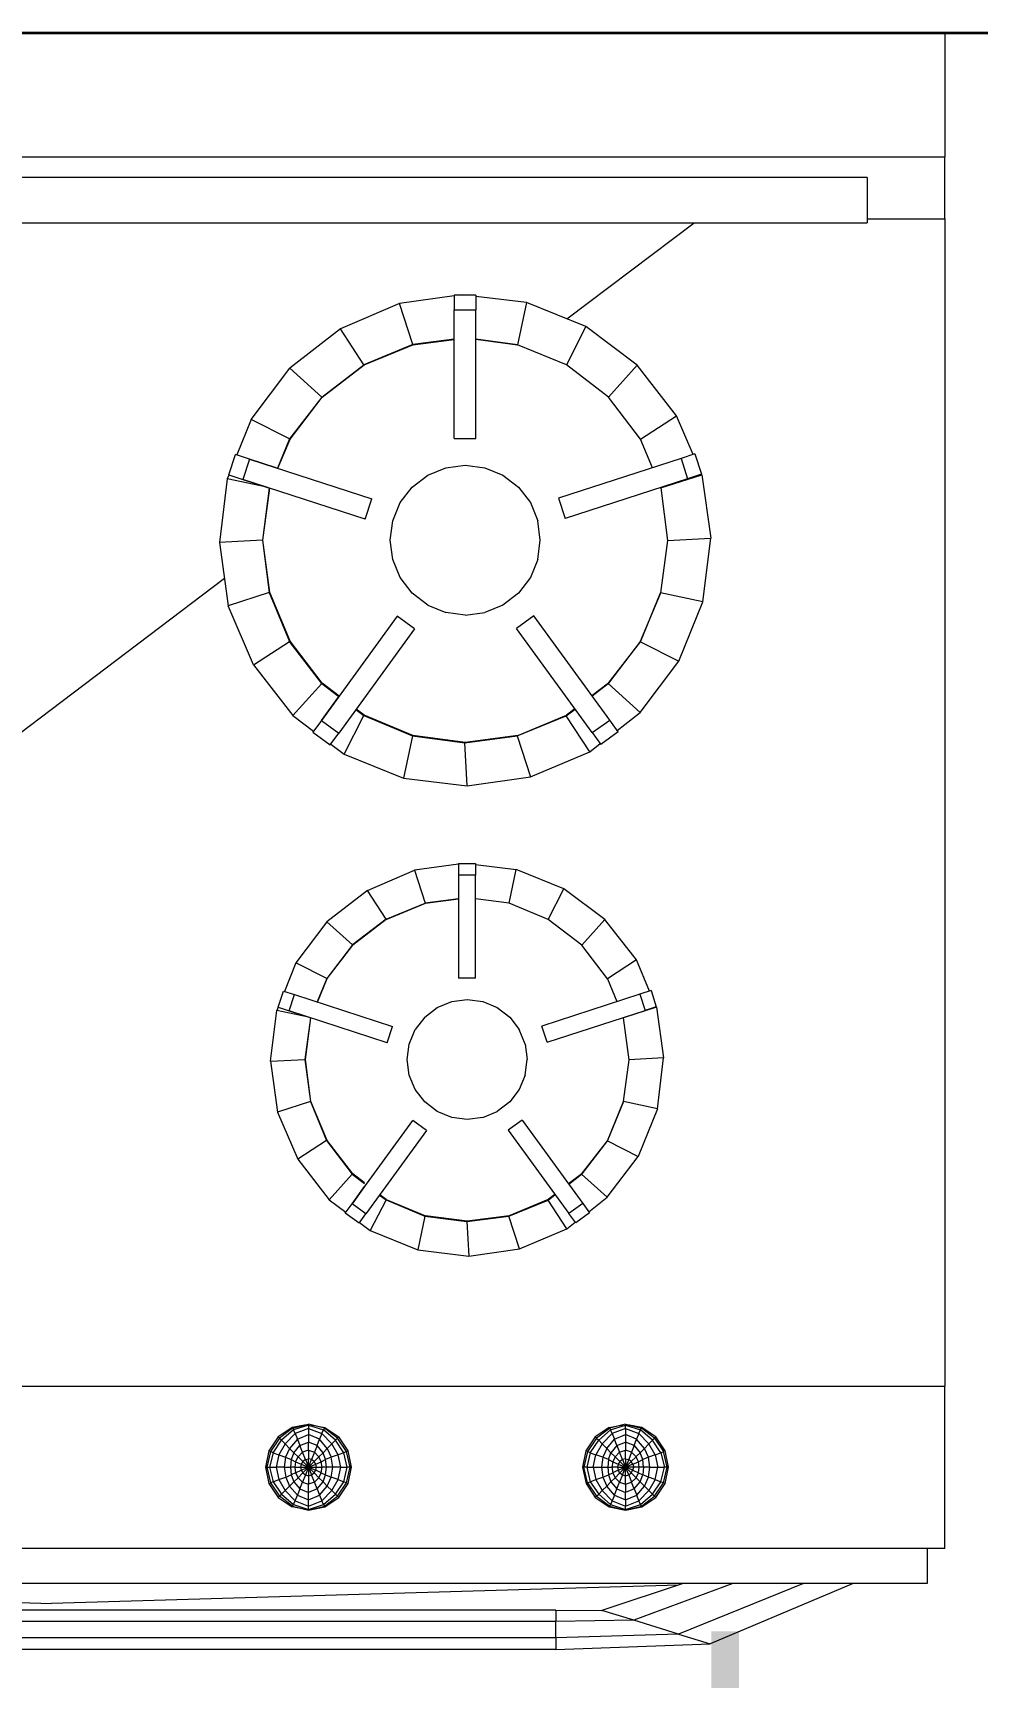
# Model space of a CAD drawing. Header units: metres. Extents: x -182 to 99, y 70 to 113.
# Drawn here: x -4.807 to -4.404, y 92.809 to 93.51 of the extents above; entities that cross this region are included whole.
import ezdxf

# ---------------------------------------------------------------- set-up
doc = ezdxf.new("R2010")
doc.units = ezdxf.units.M
doc.header["$LTSCALE"] = 0.01
for name, color, linetype, lineweight in [('A-EQPM', 6, 'Continuous', 9), ('A-WALL', 2, 'Continuous', 9), ('G-IMPT', 1, 'Continuous', 9)]:
    doc.layers.add(name, color=color, linetype=linetype, lineweight=lineweight)
doc.layers.add('Elétrica', color=7, linetype='Continuous')
doc.layers.get('0').off()
doc.layers.get('A-EQPM').off()
doc.styles.add('Arial', font='arial.ttf', dxfattribs={"height": 0.29506})

# ---------------------------------------------------------------- blocks, each defined once
blk = doc.blocks.new('Range14 - 11ZRNG14_dwg-397001-Nivel 4')
at = {"layer": 'G-IMPT'}
for p, q in [((0, 0.762), (0.05291, 0.762)), ((0.07937, 0.762), (0.05291, 0.762)), ((0.05291, 0), (0.05291, 0.762)), ((0.05291, 0), (0.05291, 0.762)), ((0.07937, 0.72896), (0.07937, 0.762)), ((0.07937, 0.762), (0.57714, 0.762)), ((0.07937, 0.762), (0.57714, 0.762)), ((0.57714, 0), (0.57714, 0.762)), ((0.57714, 0), (0.57714, 0.762)), ((0.57714, 0), (0.57714, 0.762)), ((0.57714, 0), (0.57714, 0.762)), ((0.64639, 0.762), (0.57714, 0.762)), ((0.57714, 0), (0.57714, 0.762)), ((0.64639, 0.762), (0.64639, 0)), ((0.64639, 0.75444), (0.66132, 0.75444)), ((0.66132, 0.75444), (0.66132, 0.00762)), ((0.06169, 0.72896), (0.06169, 0.03304)), ((0.06169, 0.72896), (0.08095, 0.72896)), ((0.08095, 0.03304), (0.08095, 0.72896)), ((0.66132, 0.723), (0.68711, 0.662)), ((0.66132, 0.70176), (0.68293, 0.64849)), ((0.66132, 0.6717), (0.67702, 0.62938)), ((0.18843, 0.65837), (0.21549, 0.66221)), ((0.24265, 0.65889), (0.21549, 0.66221)), ((0.21647, 0.64383), (0.21549, 0.66221)), ((0.68293, 0.64849), (0.68711, 0.662)), ((0.68952, 0.59616), (0.68711, 0.662)), ((0.122, 0.60092), (0.08095, 0.65511)), ((0.122, 0.60092), (0.08095, 0.65511)), ((0.17984, 0.65473), (0.16328, 0.6477)), ((0.17959, 0.6555), (0.18827, 0.65834)), ((0.17959, 0.6555), (0.18151, 0.64959)), ((0.18151, 0.64959), (0.19023, 0.65239)), ((0.18827, 0.65834), (0.19023, 0.65239)), ((0.1941, 0.6409), (0.18843, 0.65837)), ((0.19023, 0.65239), (0.20717, 0.60018)), ((0.24265, 0.65889), (0.23881, 0.64087)), ((0.26798, 0.64861), (0.24265, 0.65889)), ((0.16328, 0.6477), (0.14173, 0.63088)), ((0.17328, 0.63231), (0.16328, 0.6477)), ((0.18151, 0.64959), (0.19849, 0.59735)), ((0.25966, 0.63228), (0.26798, 0.64861)), ((0.28983, 0.63216), (0.26798, 0.64861)), ((0.66132, 0.65047), (0.67285, 0.61585)), ((0.66199, 0.64847), (0.66983, 0.38115)), ((0.68293, 0.64849), (0.67702, 0.62938)), ((0.68293, 0.64849), (0.68458, 0.59616)), ((0.1941, 0.6409), (0.21647, 0.64383)), ((0.21647, 0.64383), (0.23881, 0.64087)), ((0.25948, 0.63228), (0.23881, 0.64088)), ((0.25966, 0.63228), (0.23881, 0.64087)), ((0.40846, 0.63676), (0.41541, 0.63901)), ((0.41541, 0.63901), (0.41697, 0.63426)), ((0.41553, 0.63904), (0.43717, 0.64212)), ((0.41553, 0.63904), (0.42004, 0.62508)), ((0.45891, 0.63947), (0.43717, 0.64212)), ((0.43717, 0.64212), (0.43797, 0.6274)), ((0.45891, 0.63947), (0.45583, 0.62505)), ((0.45891, 0.63947), (0.47918, 0.63124)), ((0.59881, 0.63883), (0.59485, 0.63292)), ((0.59939, 0.63828), (0.59515, 0.6327)), ((0.60475, 0.64279), (0.59881, 0.63883)), ((0.59881, 0.63883), (0.59939, 0.63828)), ((0.59939, 0.63828), (0.60509, 0.64215)), ((0.59939, 0.63828), (0.60027, 0.6374)), ((0.60558, 0.64096), (0.60027, 0.6374)), ((0.60646, 0.63859), (0.6018, 0.6359)), ((0.61173, 0.64419), (0.60475, 0.64279)), ((0.60475, 0.64279), (0.60509, 0.64215)), ((0.61176, 0.64368), (0.60509, 0.64215)), ((0.60558, 0.64096), (0.60509, 0.64215)), ((0.60558, 0.64096), (0.61176, 0.64249)), ((0.60646, 0.63859), (0.60558, 0.64096)), ((0.60646, 0.63859), (0.61176, 0.63968)), ((0.60646, 0.63859), (0.60753, 0.63566)), ((0.61874, 0.64279), (0.61173, 0.64419)), ((0.61173, 0.64419), (0.61176, 0.64368)), ((0.61844, 0.64215), (0.61176, 0.64368)), ((0.61176, 0.64368), (0.61176, 0.64249)), ((0.61795, 0.64096), (0.61176, 0.64249)), ((0.61176, 0.63968), (0.61176, 0.64249)), ((0.61704, 0.63859), (0.61176, 0.63968)), ((0.61176, 0.63624), (0.61176, 0.63968)), ((0.61704, 0.63859), (0.616, 0.63563)), ((0.61704, 0.63859), (0.61795, 0.64096)), ((0.61704, 0.63859), (0.62173, 0.6359)), ((0.61844, 0.64215), (0.61795, 0.64096)), ((0.62326, 0.6374), (0.61795, 0.64096)), ((0.61874, 0.64279), (0.61844, 0.64215)), ((0.62411, 0.63828), (0.61844, 0.64215)), ((0.62469, 0.63886), (0.61874, 0.64279)), ((0.62326, 0.6374), (0.62411, 0.63828)), ((0.62411, 0.63828), (0.62469, 0.63886)), ((0.62835, 0.6327), (0.62411, 0.63828)), ((0.62865, 0.63292), (0.62469, 0.63886)), ((0.17328, 0.63231), (0.15536, 0.61859)), ((0.18549, 0.63735), (0.17328, 0.63231)), ((0.25948, 0.63228), (0.27734, 0.61859)), ((0.27752, 0.6185), (0.25966, 0.63228)), ((0.28983, 0.63216), (0.27752, 0.6185)), ((0.2975, 0.62234), (0.28983, 0.63216)), ((0.40867, 0.63613), (0.39542, 0.63051)), ((0.40846, 0.63676), (0.40999, 0.63203)), ((0.40999, 0.63203), (0.41697, 0.63426)), ((0.40999, 0.63203), (0.42358, 0.59021)), ((0.43053, 0.5925), (0.41697, 0.63426)), ((0.4725, 0.61816), (0.47918, 0.63124)), ((0.49664, 0.61807), (0.47918, 0.63124)), ((0.59342, 0.62594), (0.59515, 0.6327)), ((0.59485, 0.63292), (0.59367, 0.62695)), ((0.59381, 0.62594), (0.59585, 0.63231)), ((0.59485, 0.63292), (0.59515, 0.6327)), ((0.59585, 0.63231), (0.59515, 0.6327)), ((0.59518, 0.62594), (0.59741, 0.63158)), ((0.60027, 0.6374), (0.59585, 0.63231)), ((0.59741, 0.63158), (0.59585, 0.63231)), ((0.59741, 0.63158), (0.6018, 0.6359)), ((0.59741, 0.63158), (0.59985, 0.63063)), ((0.60372, 0.63395), (0.59985, 0.63063)), ((0.60027, 0.6374), (0.6018, 0.6359)), ((0.60372, 0.63395), (0.6018, 0.6359)), ((0.60256, 0.62959), (0.60555, 0.63216)), ((0.60753, 0.63566), (0.60372, 0.63395)), ((0.60372, 0.63395), (0.60555, 0.63216)), ((0.6085, 0.63325), (0.60555, 0.63216)), ((0.60721, 0.63047), (0.60555, 0.63216)), ((0.60942, 0.63139), (0.60728, 0.63039)), ((0.61176, 0.63624), (0.60753, 0.63566)), ((0.60753, 0.63566), (0.6085, 0.63325)), ((0.61176, 0.63356), (0.6085, 0.63325)), ((0.60942, 0.63139), (0.6085, 0.63325)), ((0.61176, 0.63173), (0.60942, 0.63139)), ((0.61045, 0.62908), (0.60942, 0.63139)), ((0.616, 0.63563), (0.61176, 0.63624)), ((0.61176, 0.63624), (0.61176, 0.63356)), ((0.61176, 0.63356), (0.61503, 0.63325)), ((0.61176, 0.63356), (0.61176, 0.63173)), ((0.61411, 0.63139), (0.61176, 0.63173)), ((0.61176, 0.63173), (0.61176, 0.62938)), ((0.61307, 0.62908), (0.61411, 0.63139)), ((0.61411, 0.63139), (0.61503, 0.63325)), ((0.61624, 0.63039), (0.61411, 0.63139)), ((0.616, 0.63563), (0.61503, 0.63325)), ((0.61798, 0.63216), (0.61503, 0.63325)), ((0.61981, 0.63395), (0.616, 0.63563)), ((0.61798, 0.63216), (0.61624, 0.63039)), ((0.61798, 0.63216), (0.61981, 0.63395)), ((0.621, 0.62963), (0.61798, 0.63216)), ((0.61981, 0.63395), (0.62173, 0.6359)), ((0.62371, 0.63066), (0.61981, 0.63395)), ((0.62326, 0.6374), (0.62173, 0.6359)), ((0.62615, 0.63161), (0.62173, 0.6359)), ((0.62767, 0.63231), (0.62326, 0.6374)), ((0.62615, 0.63161), (0.62371, 0.63066)), ((0.62767, 0.63231), (0.62615, 0.63161)), ((0.62835, 0.62594), (0.62615, 0.63161)), ((0.62835, 0.6327), (0.62767, 0.63231)), ((0.62972, 0.62594), (0.62767, 0.63231)), ((0.62865, 0.63292), (0.62835, 0.6327)), ((0.63011, 0.62594), (0.62835, 0.6327)), ((0.63005, 0.62594), (0.62835, 0.6327)), ((0.63005, 0.62594), (0.62865, 0.63292)), ((0.14173, 0.63088), (0.12527, 0.60902)), ((0.15536, 0.61859), (0.14173, 0.63088)), ((0.39542, 0.63051), (0.37817, 0.61704)), ((0.39542, 0.63051), (0.4034, 0.6182)), ((0.43797, 0.6274), (0.42004, 0.62508)), ((0.45583, 0.62505), (0.43797, 0.6274)), ((0.45583, 0.62505), (0.47235, 0.61816)), ((0.4725, 0.61816), (0.45583, 0.62505)), ((0.59342, 0.62594), (0.59515, 0.61914)), ((0.59342, 0.62594), (0.59381, 0.62594)), ((0.59485, 0.61893), (0.59368, 0.62492)), ((0.59518, 0.62594), (0.59381, 0.62594)), ((0.59585, 0.61954), (0.59381, 0.62594)), ((0.59518, 0.62594), (0.59741, 0.62027)), ((0.59518, 0.62594), (0.5978, 0.62591)), ((0.59985, 0.63063), (0.5978, 0.62591)), ((0.5978, 0.62591), (0.601, 0.62594)), ((0.59985, 0.62121), (0.5978, 0.62591)), ((0.60256, 0.62959), (0.59985, 0.63063)), ((0.60256, 0.62959), (0.601, 0.62594)), ((0.60256, 0.62225), (0.601, 0.62594)), ((0.601, 0.62594), (0.60448, 0.62594)), ((0.60256, 0.62959), (0.60539, 0.62847)), ((0.60539, 0.62847), (0.60448, 0.62594)), ((0.60811, 0.62594), (0.60448, 0.62594)), ((0.60539, 0.62338), (0.60448, 0.62594)), ((0.60728, 0.63039), (0.60539, 0.62847)), ((0.60539, 0.62847), (0.60847, 0.62725)), ((0.60847, 0.6246), (0.60539, 0.62338)), ((0.60728, 0.63039), (0.60936, 0.62831)), ((0.60811, 0.62594), (0.60847, 0.62725)), ((0.60811, 0.62594), (0.60847, 0.6246)), ((0.60811, 0.62594), (0.61176, 0.62594)), ((0.60936, 0.62831), (0.60847, 0.62725)), ((0.60847, 0.62725), (0.61176, 0.62594)), ((0.60847, 0.6246), (0.61176, 0.62594)), ((0.60847, 0.6246), (0.60936, 0.62353)), ((0.61045, 0.62908), (0.60936, 0.62831)), ((0.60936, 0.62831), (0.61176, 0.62594)), ((0.60936, 0.62353), (0.61176, 0.62594)), ((0.61045, 0.62908), (0.61176, 0.62938)), ((0.61045, 0.62908), (0.61176, 0.62594)), ((0.61045, 0.62277), (0.61176, 0.62594)), ((0.61307, 0.62908), (0.61176, 0.62938)), ((0.61176, 0.62938), (0.61176, 0.62594)), ((0.61307, 0.62908), (0.61176, 0.62594)), ((0.61417, 0.62831), (0.61176, 0.62594)), ((0.61506, 0.62725), (0.61176, 0.62594)), ((0.61176, 0.62246), (0.61176, 0.62594)), ((0.61417, 0.62353), (0.61176, 0.62594)), ((0.61307, 0.62277), (0.61176, 0.62594)), ((0.61506, 0.6246), (0.61176, 0.62594)), ((0.61542, 0.62594), (0.61176, 0.62594)), ((0.61417, 0.62831), (0.61307, 0.62908)), ((0.61624, 0.63039), (0.61417, 0.62831)), ((0.61506, 0.62725), (0.61417, 0.62831)), ((0.61417, 0.62353), (0.61506, 0.6246)), ((0.61506, 0.62725), (0.61816, 0.6285)), ((0.61542, 0.62594), (0.61506, 0.62725)), ((0.61506, 0.6246), (0.61542, 0.62594)), ((0.61506, 0.6246), (0.61816, 0.62335)), ((0.61905, 0.62594), (0.61542, 0.62594)), ((0.61624, 0.63039), (0.61816, 0.6285)), ((0.621, 0.62963), (0.61816, 0.6285)), ((0.61905, 0.62594), (0.61816, 0.6285)), ((0.61816, 0.62335), (0.61905, 0.62594)), ((0.61905, 0.62594), (0.62252, 0.62594)), ((0.621, 0.62963), (0.62371, 0.63066)), ((0.621, 0.62963), (0.62252, 0.62594)), ((0.621, 0.62222), (0.62252, 0.62594)), ((0.62572, 0.62591), (0.62252, 0.62594)), ((0.62572, 0.62591), (0.62371, 0.63066)), ((0.62371, 0.62118), (0.62572, 0.62591)), ((0.62572, 0.62591), (0.62835, 0.62594)), ((0.62615, 0.62024), (0.62835, 0.62594)), ((0.62767, 0.61954), (0.62972, 0.62594)), ((0.62972, 0.62594), (0.62835, 0.62594)), ((0.62838, 0.61917), (0.63011, 0.62594)), ((0.62838, 0.61917), (0.63005, 0.62594)), ((0.62865, 0.61896), (0.63005, 0.62594)), ((0.62972, 0.62594), (0.63011, 0.62594)), ((0.63011, 0.62594), (0.63005, 0.62594)), ((0.67702, 0.62938), (0.67285, 0.61585)), ((0.67702, 0.62938), (0.6776, 0.59616)), ((0.15536, 0.61859), (0.14164, 0.6007)), ((0.29307, 0.61914), (0.24866, 0.58686)), ((0.27734, 0.61859), (0.2827, 0.6116)), ((0.28278, 0.61167), (0.27752, 0.6185)), ((0.29812, 0.6228), (0.29307, 0.61914)), ((0.29846, 0.61173), (0.29307, 0.61914)), ((0.29812, 0.6228), (0.30349, 0.61539)), ((0.4034, 0.6182), (0.38908, 0.60722)), ((0.4034, 0.6182), (0.41317, 0.62224)), ((0.47235, 0.61816), (0.48664, 0.60722)), ((0.4868, 0.60716), (0.4725, 0.61816)), ((0.4868, 0.60716), (0.49664, 0.61807)), ((0.50278, 0.61021), (0.49664, 0.61807)), ((0.59515, 0.61914), (0.59485, 0.61893)), ((0.59485, 0.61893), (0.59884, 0.61298)), ((0.59515, 0.61914), (0.59585, 0.61954)), ((0.59515, 0.61914), (0.59942, 0.61356)), ((0.59741, 0.62027), (0.59585, 0.61954)), ((0.59585, 0.61954), (0.60027, 0.61445)), ((0.59741, 0.62027), (0.59985, 0.62121)), ((0.59741, 0.62027), (0.6018, 0.61594)), ((0.60256, 0.62225), (0.59985, 0.62121)), ((0.60372, 0.61789), (0.59985, 0.62121)), ((0.60372, 0.61789), (0.6018, 0.61594)), ((0.60256, 0.62225), (0.60539, 0.62338)), ((0.60256, 0.62225), (0.60555, 0.61969)), ((0.60372, 0.61789), (0.60555, 0.61969)), ((0.60372, 0.61789), (0.60753, 0.61618)), ((0.60539, 0.62338), (0.60728, 0.62146)), ((0.60721, 0.62138), (0.60555, 0.61969)), ((0.6085, 0.61859), (0.60555, 0.61969)), ((0.60936, 0.62353), (0.60728, 0.62146)), ((0.60728, 0.62146), (0.60942, 0.62045)), ((0.6085, 0.61859), (0.60753, 0.61618)), ((0.6085, 0.61859), (0.60942, 0.62045)), ((0.6085, 0.61859), (0.61176, 0.61829)), ((0.60936, 0.62353), (0.61045, 0.62277)), ((0.60942, 0.62045), (0.61045, 0.62277)), ((0.60942, 0.62045), (0.61176, 0.62012)), ((0.61045, 0.62277), (0.61176, 0.62246)), ((0.61176, 0.62246), (0.61307, 0.62277)), ((0.61176, 0.62246), (0.61176, 0.62012)), ((0.61176, 0.62012), (0.61411, 0.62045)), ((0.61176, 0.61829), (0.61176, 0.62012)), ((0.61176, 0.61829), (0.61503, 0.61859)), ((0.61176, 0.6156), (0.61176, 0.61829)), ((0.61417, 0.62353), (0.61307, 0.62277)), ((0.61307, 0.62277), (0.61411, 0.62045)), ((0.61411, 0.62045), (0.61624, 0.62146)), ((0.61503, 0.61859), (0.61411, 0.62045)), ((0.61417, 0.62353), (0.61624, 0.62146)), ((0.61503, 0.61859), (0.61798, 0.61969)), ((0.616, 0.61621), (0.61503, 0.61859)), ((0.616, 0.61621), (0.61981, 0.61789)), ((0.61624, 0.62146), (0.61816, 0.62335)), ((0.61798, 0.61969), (0.61624, 0.62146)), ((0.61798, 0.61969), (0.621, 0.62222)), ((0.61981, 0.61789), (0.61798, 0.61969)), ((0.621, 0.62222), (0.61816, 0.62335)), ((0.62371, 0.62118), (0.61981, 0.61789)), ((0.62173, 0.61594), (0.61981, 0.61789)), ((0.62371, 0.62118), (0.621, 0.62222)), ((0.62173, 0.61594), (0.62615, 0.62024)), ((0.62326, 0.61445), (0.62767, 0.61954)), ((0.62371, 0.62118), (0.62615, 0.62024)), ((0.62414, 0.61356), (0.62838, 0.61917)), ((0.62472, 0.61301), (0.62865, 0.61896)), ((0.62615, 0.62024), (0.62767, 0.61954)), ((0.62838, 0.61917), (0.62767, 0.61954)), ((0.62838, 0.61917), (0.62865, 0.61896)), ((0.29846, 0.61173), (0.25402, 0.57946)), ((0.30666, 0.61061), (0.29127, 0.60064)), ((0.29846, 0.61173), (0.30349, 0.61539)), ((0.30666, 0.61061), (0.30313, 0.61513)), ((0.31733, 0.58543), (0.30666, 0.61061)), ((0.37817, 0.61704), (0.365, 0.59957)), ((0.38908, 0.60722), (0.37817, 0.61704)), ((0.49923, 0.60765), (0.50329, 0.61058)), ((0.50329, 0.61058), (0.50758, 0.60466)), ((0.59942, 0.61356), (0.59884, 0.61298)), ((0.59884, 0.61298), (0.60475, 0.60902)), ((0.59942, 0.61356), (0.60027, 0.61445)), ((0.59942, 0.61356), (0.60509, 0.60969)), ((0.60027, 0.61445), (0.6018, 0.61594)), ((0.60558, 0.61088), (0.60027, 0.61445)), ((0.6018, 0.61594), (0.60646, 0.61326)), ((0.60558, 0.61088), (0.60509, 0.60969)), ((0.60558, 0.61088), (0.60646, 0.61326)), ((0.60558, 0.61088), (0.61176, 0.60936)), ((0.60753, 0.61618), (0.60646, 0.61326)), ((0.61176, 0.61216), (0.60646, 0.61326)), ((0.60753, 0.61618), (0.61176, 0.6156)), ((0.61176, 0.6156), (0.616, 0.61621)), ((0.61176, 0.61216), (0.61176, 0.6156)), ((0.61176, 0.61216), (0.61704, 0.61326)), ((0.61176, 0.60936), (0.61176, 0.61216)), ((0.61176, 0.60936), (0.61795, 0.61088)), ((0.61704, 0.61326), (0.616, 0.61621)), ((0.61704, 0.61326), (0.62173, 0.61594)), ((0.61795, 0.61088), (0.61704, 0.61326)), ((0.61795, 0.61088), (0.62326, 0.61445)), ((0.61844, 0.60969), (0.61795, 0.61088)), ((0.61844, 0.60969), (0.62414, 0.61356)), ((0.61874, 0.60905), (0.62472, 0.61301)), ((0.62173, 0.61594), (0.62326, 0.61445)), ((0.62414, 0.61356), (0.62326, 0.61445)), ((0.62472, 0.61301), (0.62414, 0.61356)), ((0.67269, 0.59616), (0.67285, 0.61585)), ((0.12527, 0.60902), (0.11503, 0.58369)), ((0.12527, 0.60902), (0.14164, 0.6007)), ((0.28827, 0.60433), (0.29105, 0.6007)), ((0.29127, 0.60064), (0.28837, 0.6044)), ((0.38908, 0.60722), (0.3781, 0.5929)), ((0.46369, 0.58183), (0.49923, 0.60765)), ((0.48664, 0.60722), (0.49093, 0.60162)), ((0.49102, 0.60168), (0.4868, 0.60716)), ((0.49923, 0.60765), (0.50356, 0.60174)), ((0.50758, 0.60466), (0.50356, 0.60174)), ((0.51011, 0.60082), (0.50728, 0.60444)), ((0.60509, 0.60969), (0.60475, 0.60902)), ((0.60475, 0.60902), (0.61173, 0.60762)), ((0.60509, 0.60969), (0.61176, 0.60817)), ((0.61173, 0.60762), (0.61874, 0.60905)), ((0.61173, 0.60762), (0.61176, 0.60817)), ((0.61844, 0.60969), (0.61176, 0.60817)), ((0.61176, 0.60936), (0.61176, 0.60817)), ((0.61844, 0.60969), (0.61874, 0.60905)), ((0.14164, 0.6007), (0.13298, 0.57985)), ((0.19849, 0.59735), (0.20717, 0.60018)), ((0.29968, 0.57994), (0.29105, 0.6007)), ((0.29986, 0.57976), (0.29127, 0.60064)), ((0.365, 0.59957), (0.3568, 0.5793)), ((0.3781, 0.5929), (0.365, 0.59957)), ((0.46799, 0.57592), (0.50356, 0.60174)), ((0.51011, 0.60082), (0.4978, 0.59287)), ((0.51865, 0.5807), (0.51011, 0.60082)), ((0.67269, 0.59616), (0.67269, 0.16584)), ((0.67269, 0.59616), (0.6776, 0.59616)), ((0.68458, 0.59616), (0.6776, 0.59616)), ((0.6776, 0.59616), (0.6776, 0.16584)), ((0.68458, 0.59616), (0.68952, 0.59616)), ((0.68458, 0.59616), (0.68458, 0.16584)), ((0.68952, 0.59616), (0.68952, 0.16584)), ((0.21635, 0.58957), (0.20809, 0.58848)), ((0.22464, 0.58848), (0.21635, 0.58957)), ((0.3781, 0.5929), (0.37115, 0.57622)), ((0.43053, 0.5925), (0.42358, 0.59021)), ((0.49539, 0.5958), (0.49762, 0.5929)), ((0.4978, 0.59287), (0.49549, 0.59587)), ((0.49762, 0.5929), (0.50454, 0.57632)), ((0.50466, 0.57616), (0.4978, 0.59287)), ((0.11503, 0.58369), (0.11238, 0.56202)), ((0.11503, 0.58369), (0.13298, 0.57985)), ((0.19373, 0.58022), (0.20035, 0.58531)), ((0.20035, 0.58531), (0.20809, 0.58848)), ((0.22464, 0.58848), (0.23235, 0.58531)), ((0.23235, 0.58531), (0.23899, 0.58022)), ((0.24866, 0.58686), (0.25402, 0.57946)), ((0.29986, 0.57976), (0.31733, 0.58543)), ((0.32114, 0.55836), (0.31733, 0.58543)), ((0.43126, 0.58314), (0.42504, 0.58058)), ((0.43126, 0.58314), (0.43785, 0.584)), ((0.44449, 0.58314), (0.43785, 0.584)), ((0.44449, 0.58314), (0.45065, 0.58058)), ((0.13298, 0.57985), (0.13062, 0.56202)), ((0.13068, 0.56202), (0.13303, 0.57985)), ((0.18864, 0.5736), (0.19373, 0.58022)), ((0.23899, 0.58022), (0.24408, 0.5736)), ((0.29968, 0.57994), (0.30261, 0.55757)), ((0.30279, 0.55742), (0.29986, 0.57976)), ((0.35468, 0.56196), (0.3568, 0.5793)), ((0.37115, 0.57622), (0.3568, 0.5793)), ((0.37115, 0.57622), (0.36928, 0.56196)), ((0.41569, 0.57123), (0.41977, 0.57653)), ((0.41977, 0.57653), (0.42504, 0.58058)), ((0.45065, 0.58058), (0.45598, 0.57653)), ((0.45598, 0.57653), (0.46003, 0.57123)), ((0.46369, 0.58183), (0.46799, 0.57592)), ((0.50454, 0.57632), (0.50685, 0.55839)), ((0.51865, 0.5807), (0.50466, 0.57616)), ((0.507, 0.55827), (0.50466, 0.57616)), ((0.5217, 0.55903), (0.51865, 0.5807)), ((0.18544, 0.56586), (0.18864, 0.5736)), ((0.24408, 0.5736), (0.24728, 0.56586)), ((0.41313, 0.56504), (0.41569, 0.57123)), ((0.46259, 0.56504), (0.46003, 0.57123)), ((0.11186, 0.56202), (0.11186, 0.55288)), ((0.11186, 0.56202), (0.11808, 0.56202)), ((0.173, 0.56202), (0.11808, 0.56202)), ((0.11808, 0.55288), (0.11808, 0.56202)), ((0.173, 0.55288), (0.173, 0.56202)), ((0.18434, 0.55757), (0.18544, 0.56586)), ((0.24835, 0.55757), (0.24728, 0.56586)), ((0.35427, 0.55464), (0.35427, 0.56196)), ((0.35427, 0.56196), (0.35924, 0.56196)), ((0.40319, 0.56196), (0.35924, 0.56196)), ((0.35924, 0.56196), (0.35924, 0.55464)), ((0.40319, 0.56196), (0.40319, 0.55464)), ((0.41224, 0.55839), (0.41313, 0.56504)), ((0.46259, 0.56504), (0.46345, 0.55839)), ((0.11186, 0.55778), (0.11171, 0.55653)), ((0.18544, 0.54931), (0.18434, 0.55757)), ((0.24835, 0.55757), (0.24728, 0.54931)), ((0.30261, 0.55757), (0.29968, 0.53526)), ((0.29983, 0.53505), (0.30279, 0.55742)), ((0.32114, 0.55836), (0.30279, 0.55742)), ((0.31781, 0.53124), (0.32114, 0.55836)), ((0.35427, 0.55464), (0.35924, 0.55464)), ((0.35456, 0.55464), (0.35716, 0.53593)), ((0.35924, 0.55464), (0.40319, 0.55464)), ((0.3693, 0.55464), (0.37115, 0.54047)), ((0.37122, 0.54056), (0.36934, 0.55464)), ((0.41313, 0.55181), (0.41224, 0.55839)), ((0.46345, 0.55839), (0.46259, 0.55181)), ((0.50685, 0.55839), (0.50454, 0.54056)), ((0.50466, 0.54038), (0.507, 0.55827)), ((0.507, 0.55827), (0.5217, 0.55903)), ((0.51904, 0.53733), (0.5217, 0.55903)), ((0.11186, 0.55288), (0.11808, 0.55288)), ((0.11222, 0.55288), (0.11549, 0.52947)), ((0.173, 0.55288), (0.11808, 0.55288)), ((0.13063, 0.55288), (0.13295, 0.53517)), ((0.13305, 0.53526), (0.13071, 0.55288)), ((0.18864, 0.54157), (0.18544, 0.54931)), ((0.24408, 0.54157), (0.24728, 0.54931)), ((0.41569, 0.54559), (0.41313, 0.55181)), ((0.46259, 0.55181), (0.46003, 0.54559)), ((0.19373, 0.53495), (0.18864, 0.54157)), ((0.24408, 0.54157), (0.23899, 0.53495)), ((0.35716, 0.53593), (0.37115, 0.54047)), ((0.37804, 0.5238), (0.37115, 0.54047)), ((0.3781, 0.52389), (0.37122, 0.54056)), ((0.41977, 0.54032), (0.41569, 0.54559)), ((0.41977, 0.54032), (0.42504, 0.53623)), ((0.45598, 0.54032), (0.45065, 0.53623)), ((0.46003, 0.54559), (0.45598, 0.54032)), ((0.46811, 0.54108), (0.46381, 0.53517)), ((0.46811, 0.54108), (0.50368, 0.51523)), ((0.49762, 0.52389), (0.50454, 0.54056)), ((0.49774, 0.52377), (0.50466, 0.54038)), ((0.50466, 0.54038), (0.51904, 0.53733)), ((0.13295, 0.53517), (0.11549, 0.52947)), ((0.13295, 0.53517), (0.14158, 0.51432)), ((0.14164, 0.51444), (0.13305, 0.53526)), ((0.20035, 0.52986), (0.19373, 0.53495)), ((0.23899, 0.53495), (0.23235, 0.52986)), ((0.25417, 0.5359), (0.24881, 0.52852)), ((0.25417, 0.5359), (0.29861, 0.50362)), ((0.29968, 0.53526), (0.29105, 0.51444)), ((0.29121, 0.51426), (0.29983, 0.53505)), ((0.29983, 0.53505), (0.31781, 0.53124)), ((0.36573, 0.51581), (0.35716, 0.53593)), ((0.43126, 0.53367), (0.42504, 0.53623)), ((0.43785, 0.53279), (0.43126, 0.53367)), ((0.44449, 0.53367), (0.43785, 0.53279)), ((0.45065, 0.53623), (0.44449, 0.53367)), ((0.49935, 0.50935), (0.46381, 0.53517)), ((0.51084, 0.51706), (0.51904, 0.53733)), ((0.11549, 0.52947), (0.12619, 0.50432)), ((0.20809, 0.52666), (0.20035, 0.52986)), ((0.21635, 0.52557), (0.20809, 0.52666)), ((0.22464, 0.52666), (0.21635, 0.52557)), ((0.23235, 0.52986), (0.22464, 0.52666)), ((0.24881, 0.52852), (0.29322, 0.49624)), ((0.30757, 0.50588), (0.31781, 0.53124)), ((0.41017, 0.48475), (0.42376, 0.52654)), ((0.43071, 0.52429), (0.42376, 0.52654)), ((0.37804, 0.5238), (0.36573, 0.51581)), ((0.37804, 0.5238), (0.38902, 0.50947)), ((0.3781, 0.52389), (0.38908, 0.50963)), ((0.43071, 0.52429), (0.41712, 0.4825)), ((0.49762, 0.52389), (0.49552, 0.52116)), ((0.49566, 0.52106), (0.49774, 0.52377)), ((0.49774, 0.52377), (0.51084, 0.51706)), ((0.14158, 0.51432), (0.12619, 0.50432)), ((0.1553, 0.4964), (0.14158, 0.51432)), ((0.15536, 0.49658), (0.14164, 0.51444)), ((0.18175, 0.46552), (0.19873, 0.51773)), ((0.20742, 0.51493), (0.19044, 0.46269)), ((0.20742, 0.51493), (0.19873, 0.51773)), ((0.20742, 0.51493), (0.20731, 0.5146)), ((0.29105, 0.51444), (0.28843, 0.51102)), ((0.28862, 0.51088), (0.29121, 0.51426)), ((0.30757, 0.50588), (0.29121, 0.51426)), ((0.36573, 0.51581), (0.3792, 0.49856)), ((0.49047, 0.5146), (0.48664, 0.50963)), ((0.48674, 0.50941), (0.49071, 0.5146)), ((0.49935, 0.50933), (0.49209, 0.5146)), ((0.49935, 0.50933), (0.49209, 0.5146)), ((0.49209, 0.5146), (0.49935, 0.50935)), ((0.50368, 0.51523), (0.49935, 0.50935)), ((0.50771, 0.51231), (0.50341, 0.50639)), ((0.50771, 0.51231), (0.50368, 0.51523)), ((0.50742, 0.51252), (0.51084, 0.51706)), ((0.3033, 0.50021), (0.30757, 0.50588)), ((0.38902, 0.50947), (0.3792, 0.49856)), ((0.38902, 0.50947), (0.40334, 0.4985)), ((0.40334, 0.49865), (0.38908, 0.50963)), ((0.48664, 0.50963), (0.47235, 0.49865)), ((0.47244, 0.49844), (0.48674, 0.50941)), ((0.48674, 0.50941), (0.49768, 0.4996)), ((0.49768, 0.4996), (0.50302, 0.50668)), ((0.50341, 0.50639), (0.49935, 0.50935)), ((0.60475, 0.50758), (0.59881, 0.50362)), ((0.60509, 0.50694), (0.59939, 0.50307)), ((0.60558, 0.50575), (0.60027, 0.50219)), ((0.61176, 0.50899), (0.60475, 0.50758)), ((0.60509, 0.50694), (0.60475, 0.50758)), ((0.61176, 0.50847), (0.60509, 0.50694)), ((0.60509, 0.50694), (0.60558, 0.50575)), ((0.61176, 0.50728), (0.60558, 0.50575)), ((0.60558, 0.50575), (0.60646, 0.50338)), ((0.61874, 0.50758), (0.61176, 0.50899)), ((0.61176, 0.50847), (0.61176, 0.50899)), ((0.61844, 0.50694), (0.61176, 0.50847)), ((0.61176, 0.50847), (0.61176, 0.50728)), ((0.61795, 0.50575), (0.61176, 0.50728)), ((0.61176, 0.50447), (0.61176, 0.50728)), ((0.61704, 0.50338), (0.61795, 0.50575)), ((0.61844, 0.50694), (0.61795, 0.50575)), ((0.62326, 0.50219), (0.61795, 0.50575)), ((0.61874, 0.50758), (0.61844, 0.50694)), ((0.62411, 0.50307), (0.61844, 0.50694)), ((0.62469, 0.50365), (0.61874, 0.50758)), ((0.12619, 0.50432), (0.14301, 0.48277)), ((0.28285, 0.50376), (0.27734, 0.49658)), ((0.27746, 0.49634), (0.28305, 0.50362)), ((0.29322, 0.49624), (0.28346, 0.50332)), ((0.29322, 0.49624), (0.29861, 0.50362)), ((0.29828, 0.49256), (0.30364, 0.49996)), ((0.30364, 0.49996), (0.29861, 0.50362)), ((0.3792, 0.49856), (0.39664, 0.48539)), ((0.40334, 0.4985), (0.39664, 0.48539)), ((0.41335, 0.49452), (0.40334, 0.49865)), ((0.40334, 0.4985), (0.4133, 0.49436)), ((0.47235, 0.49865), (0.45574, 0.49176)), ((0.45577, 0.49155), (0.47244, 0.49844)), ((0.47244, 0.49844), (0.48043, 0.48613)), ((0.48043, 0.48613), (0.49768, 0.4996)), ((0.59485, 0.49771), (0.59881, 0.50362)), ((0.59939, 0.50307), (0.59515, 0.49749)), ((0.60027, 0.50219), (0.59585, 0.4971)), ((0.6018, 0.50069), (0.59741, 0.49637)), ((0.59939, 0.50307), (0.59881, 0.50362)), ((0.59939, 0.50307), (0.60027, 0.50219)), ((0.60372, 0.49874), (0.59985, 0.49542)), ((0.60027, 0.50219), (0.6018, 0.50069)), ((0.60646, 0.50338), (0.6018, 0.50069)), ((0.60372, 0.49874), (0.6018, 0.50069)), ((0.60372, 0.49874), (0.60753, 0.50045)), ((0.60372, 0.49874), (0.60555, 0.49695)), ((0.6085, 0.49804), (0.60555, 0.49695)), ((0.61176, 0.50447), (0.60646, 0.50338)), ((0.60646, 0.50338), (0.60753, 0.50045)), ((0.61176, 0.50103), (0.60753, 0.50045)), ((0.60753, 0.50045), (0.6085, 0.49804)), ((0.61176, 0.49835), (0.6085, 0.49804)), ((0.60942, 0.49618), (0.6085, 0.49804)), ((0.61704, 0.50338), (0.61176, 0.50447)), ((0.61176, 0.50447), (0.61176, 0.50103)), ((0.616, 0.50042), (0.61176, 0.50103)), ((0.61176, 0.50103), (0.61176, 0.49835)), ((0.61503, 0.49804), (0.61176, 0.49835)), ((0.61176, 0.49835), (0.61176, 0.49652)), ((0.61411, 0.49618), (0.61503, 0.49804)), ((0.61503, 0.49804), (0.616, 0.50042)), ((0.61798, 0.49695), (0.61503, 0.49804)), ((0.61704, 0.50338), (0.616, 0.50042)), ((0.61981, 0.49874), (0.616, 0.50042)), ((0.62173, 0.50069), (0.61704, 0.50338)), ((0.61798, 0.49695), (0.61981, 0.49874)), ((0.62173, 0.50069), (0.61981, 0.49874)), ((0.62371, 0.49545), (0.61981, 0.49874)), ((0.62173, 0.50069), (0.62326, 0.50219)), ((0.62615, 0.4964), (0.62173, 0.50069)), ((0.62411, 0.50307), (0.62326, 0.50219)), ((0.62767, 0.4971), (0.62326, 0.50219)), ((0.62469, 0.50365), (0.62411, 0.50307)), ((0.62835, 0.49749), (0.62411, 0.50307)), ((0.62865, 0.49771), (0.62469, 0.50365)), ((0.1553, 0.4964), (0.14301, 0.48277)), ((0.1553, 0.4964), (0.17319, 0.48268)), ((0.17322, 0.48286), (0.15536, 0.49658)), ((0.27734, 0.49658), (0.25948, 0.48286)), ((0.27746, 0.49634), (0.25957, 0.48262)), ((0.27746, 0.49634), (0.29111, 0.48405)), ((0.29111, 0.48405), (0.29779, 0.49291)), ((0.29322, 0.49624), (0.29828, 0.49256)), ((0.41712, 0.4825), (0.42014, 0.49167)), ((0.41715, 0.4825), (0.42014, 0.49167)), ((0.41715, 0.4825), (0.42014, 0.49167)), ((0.42007, 0.49157), (0.43788, 0.4892)), ((0.43785, 0.48939), (0.42014, 0.49175)), ((0.45574, 0.49176), (0.43785, 0.48939)), ((0.43788, 0.4892), (0.45577, 0.49155)), ((0.45577, 0.49155), (0.46028, 0.47756)), ((0.59515, 0.49749), (0.59342, 0.49073)), ((0.59367, 0.49174), (0.59485, 0.49771)), ((0.59381, 0.49073), (0.59585, 0.4971)), ((0.59515, 0.49749), (0.59485, 0.49771)), ((0.59515, 0.49749), (0.59585, 0.4971)), ((0.59518, 0.4907), (0.59741, 0.49637)), ((0.59741, 0.49637), (0.59585, 0.4971)), ((0.59741, 0.49637), (0.59985, 0.49542)), ((0.59985, 0.49542), (0.5978, 0.4907)), ((0.60256, 0.49439), (0.59985, 0.49542)), ((0.60256, 0.49439), (0.601, 0.49073)), ((0.60555, 0.49695), (0.60256, 0.49439)), ((0.60256, 0.49439), (0.60539, 0.49326)), ((0.60448, 0.49073), (0.60539, 0.49326)), ((0.60728, 0.49518), (0.60539, 0.49326)), ((0.60539, 0.49326), (0.60847, 0.49204)), ((0.60555, 0.49695), (0.60728, 0.49518)), ((0.60942, 0.49618), (0.60728, 0.49518)), ((0.60936, 0.49311), (0.60728, 0.49518)), ((0.60847, 0.49204), (0.60811, 0.49073)), ((0.60936, 0.49311), (0.60847, 0.49204)), ((0.61176, 0.4907), (0.60847, 0.49204)), ((0.61045, 0.49387), (0.60936, 0.49311)), ((0.61176, 0.4907), (0.60936, 0.49311)), ((0.61176, 0.49652), (0.60942, 0.49618)), ((0.61045, 0.49387), (0.60942, 0.49618)), ((0.61176, 0.49417), (0.61045, 0.49387)), ((0.61176, 0.4907), (0.61045, 0.49387)), ((0.61411, 0.49618), (0.61176, 0.49652)), ((0.61176, 0.49417), (0.61176, 0.49652)), ((0.61176, 0.4907), (0.61176, 0.49417)), ((0.61307, 0.49387), (0.61176, 0.49417)), ((0.61176, 0.4907), (0.61307, 0.49387)), ((0.61176, 0.4907), (0.61417, 0.49311)), ((0.61176, 0.4907), (0.61506, 0.49204)), ((0.61411, 0.49618), (0.61307, 0.49387)), ((0.61417, 0.49311), (0.61307, 0.49387)), ((0.61624, 0.49518), (0.61411, 0.49618)), ((0.61417, 0.49311), (0.61624, 0.49518)), ((0.61506, 0.49204), (0.61417, 0.49311)), ((0.61816, 0.49329), (0.61506, 0.49204)), ((0.61542, 0.49073), (0.61506, 0.49204)), ((0.61798, 0.49695), (0.61624, 0.49518)), ((0.61816, 0.49329), (0.61624, 0.49518)), ((0.621, 0.49442), (0.61798, 0.49695)), ((0.621, 0.49442), (0.61816, 0.49329)), ((0.61816, 0.49329), (0.61905, 0.49073)), ((0.621, 0.49442), (0.62371, 0.49545)), ((0.621, 0.49442), (0.62252, 0.49073)), ((0.62371, 0.49545), (0.62615, 0.4964)), ((0.62572, 0.4907), (0.62371, 0.49545)), ((0.62767, 0.4971), (0.62615, 0.4964)), ((0.62835, 0.4907), (0.62615, 0.4964)), ((0.62767, 0.4971), (0.62835, 0.49749)), ((0.62972, 0.49073), (0.62767, 0.4971)), ((0.62865, 0.49771), (0.62835, 0.49749)), ((0.63005, 0.49073), (0.62835, 0.49749)), ((0.63011, 0.49073), (0.62835, 0.49749)), ((0.63005, 0.49073), (0.62865, 0.49771)), ((0.26957, 0.46723), (0.29111, 0.48405)), ((0.39664, 0.48539), (0.4088, 0.48048)), ((0.40865, 0.48), (0.41017, 0.48475)), ((0.41712, 0.4825), (0.41017, 0.48475)), ((0.41982, 0.49079), (0.41694, 0.47719)), ((0.43864, 0.47454), (0.43788, 0.4892)), ((0.46028, 0.47756), (0.48043, 0.48613)), ((0.59515, 0.48393), (0.59342, 0.49073)), ((0.59381, 0.49073), (0.59342, 0.49073)), ((0.59368, 0.48971), (0.59485, 0.48372)), ((0.59381, 0.49073), (0.59518, 0.4907)), ((0.59381, 0.49073), (0.59585, 0.48433)), ((0.59485, 0.48372), (0.59515, 0.48393)), ((0.59515, 0.48393), (0.59585, 0.48433)), ((0.59515, 0.48393), (0.59942, 0.47835)), ((0.59518, 0.4907), (0.59741, 0.48506)), ((0.59518, 0.4907), (0.5978, 0.4907)), ((0.59741, 0.48506), (0.59585, 0.48433)), ((0.59585, 0.48433), (0.60027, 0.47924)), ((0.59741, 0.48506), (0.59985, 0.486)), ((0.59741, 0.48506), (0.6018, 0.48073)), ((0.5978, 0.4907), (0.601, 0.49073)), ((0.59985, 0.486), (0.5978, 0.4907)), ((0.59985, 0.486), (0.60256, 0.48704)), ((0.59985, 0.486), (0.60372, 0.48268)), ((0.60448, 0.49073), (0.601, 0.49073)), ((0.60256, 0.48704), (0.601, 0.49073)), ((0.60539, 0.48817), (0.60256, 0.48704)), ((0.60555, 0.48448), (0.60256, 0.48704)), ((0.60372, 0.48268), (0.60555, 0.48448)), ((0.60448, 0.49073), (0.60539, 0.48817)), ((0.60448, 0.49073), (0.60811, 0.49073)), ((0.60847, 0.48939), (0.60539, 0.48817)), ((0.60539, 0.48817), (0.60728, 0.48625)), ((0.60555, 0.48448), (0.60728, 0.48625)), ((0.60555, 0.48448), (0.6085, 0.48338)), ((0.60936, 0.48832), (0.60728, 0.48625)), ((0.60942, 0.48524), (0.60728, 0.48625)), ((0.60847, 0.48939), (0.60811, 0.49073)), ((0.61176, 0.4907), (0.60811, 0.49073)), ((0.60847, 0.48939), (0.61176, 0.4907)), ((0.60847, 0.48939), (0.60936, 0.48832)), ((0.6085, 0.48338), (0.60942, 0.48524)), ((0.60936, 0.48832), (0.61176, 0.4907)), ((0.60936, 0.48832), (0.61045, 0.48756)), ((0.60942, 0.48524), (0.61045, 0.48756)), ((0.60942, 0.48524), (0.61176, 0.48491)), ((0.61045, 0.48756), (0.61176, 0.4907)), ((0.61045, 0.48756), (0.61176, 0.48725)), ((0.61176, 0.4907), (0.61542, 0.49073)), ((0.61176, 0.48725), (0.61176, 0.4907)), ((0.61307, 0.48756), (0.61176, 0.4907)), ((0.61176, 0.4907), (0.61417, 0.48832)), ((0.61176, 0.4907), (0.61506, 0.48939)), ((0.61176, 0.48725), (0.61307, 0.48756)), ((0.61176, 0.48491), (0.61176, 0.48725)), ((0.61176, 0.48491), (0.61411, 0.48524)), ((0.61176, 0.48491), (0.61176, 0.48308)), ((0.61307, 0.48756), (0.61417, 0.48832)), ((0.61411, 0.48524), (0.61307, 0.48756)), ((0.61411, 0.48524), (0.61624, 0.48625)), ((0.61411, 0.48524), (0.61503, 0.48338)), ((0.61417, 0.48832), (0.61506, 0.48939)), ((0.61417, 0.48832), (0.61624, 0.48625)), ((0.61503, 0.48338), (0.61798, 0.48448)), ((0.61506, 0.48939), (0.61542, 0.49073)), ((0.61506, 0.48939), (0.61816, 0.48814)), ((0.61542, 0.49073), (0.61905, 0.49073)), ((0.61624, 0.48625), (0.61816, 0.48814)), ((0.61798, 0.48448), (0.61624, 0.48625)), ((0.61798, 0.48448), (0.621, 0.48701)), ((0.61798, 0.48448), (0.61981, 0.48268)), ((0.61816, 0.48814), (0.61905, 0.49073)), ((0.621, 0.48701), (0.61816, 0.48814)), ((0.62252, 0.49073), (0.61905, 0.49073)), ((0.61981, 0.48268), (0.62371, 0.48597)), ((0.621, 0.48701), (0.62252, 0.49073)), ((0.621, 0.48701), (0.62371, 0.48597)), ((0.62173, 0.48073), (0.62615, 0.48503)), ((0.62572, 0.4907), (0.62252, 0.49073)), ((0.62326, 0.47924), (0.62767, 0.48433)), ((0.62371, 0.48597), (0.62572, 0.4907)), ((0.62615, 0.48503), (0.62371, 0.48597)), ((0.62838, 0.48396), (0.62414, 0.47835)), ((0.62835, 0.4907), (0.62572, 0.4907)), ((0.62615, 0.48503), (0.62835, 0.4907)), ((0.62767, 0.48433), (0.62615, 0.48503)), ((0.62767, 0.48433), (0.62972, 0.49073)), ((0.62838, 0.48396), (0.62767, 0.48433)), ((0.62972, 0.49073), (0.62835, 0.4907)), ((0.62838, 0.48396), (0.63005, 0.49073)), ((0.62838, 0.48396), (0.63011, 0.49073)), ((0.62838, 0.48396), (0.62865, 0.48375)), ((0.63005, 0.49073), (0.62865, 0.48375)), ((0.62972, 0.49073), (0.63011, 0.49073)), ((0.63005, 0.49073), (0.63011, 0.49073)), ((0.16484, 0.46631), (0.14301, 0.48277)), ((0.17319, 0.48268), (0.16484, 0.46631)), ((0.17319, 0.48268), (0.18564, 0.4775)), ((0.18571, 0.47771), (0.17322, 0.48286)), ((0.18547, 0.47698), (0.18176, 0.46552)), ((0.18176, 0.46552), (0.18547, 0.47698)), ((0.25948, 0.48286), (0.23869, 0.47427)), ((0.23872, 0.47399), (0.25957, 0.48262)), ((0.26957, 0.46723), (0.25957, 0.48262)), ((0.41559, 0.47774), (0.40865, 0.48)), ((0.41551, 0.47777), (0.41694, 0.47719)), ((0.41559, 0.47774), (0.41712, 0.4825)), ((0.43864, 0.47454), (0.41694, 0.47719)), ((0.43864, 0.47454), (0.46028, 0.47756)), ((0.59485, 0.48372), (0.59884, 0.47777)), ((0.59942, 0.47835), (0.59884, 0.47777)), ((0.59884, 0.47777), (0.60475, 0.47381)), ((0.59942, 0.47835), (0.60027, 0.47924)), ((0.59942, 0.47835), (0.60509, 0.47448)), ((0.6018, 0.48073), (0.60027, 0.47924)), ((0.60558, 0.47567), (0.60027, 0.47924)), ((0.6018, 0.48073), (0.60372, 0.48268)), ((0.6018, 0.48073), (0.60646, 0.47805)), ((0.60372, 0.48268), (0.60753, 0.48097)), ((0.60558, 0.47567), (0.60646, 0.47805)), ((0.60646, 0.47805), (0.60753, 0.48097)), ((0.60646, 0.47805), (0.61176, 0.47695)), ((0.60753, 0.48097), (0.6085, 0.48338)), ((0.60753, 0.48097), (0.61176, 0.4804)), ((0.6085, 0.48338), (0.61176, 0.48308)), ((0.61176, 0.48308), (0.61503, 0.48338)), ((0.61176, 0.4804), (0.61176, 0.48308)), ((0.61176, 0.4804), (0.616, 0.481)), ((0.61176, 0.4804), (0.61176, 0.47695)), ((0.61176, 0.47695), (0.61704, 0.47805)), ((0.61176, 0.47415), (0.61176, 0.47695)), ((0.616, 0.481), (0.61503, 0.48338)), ((0.616, 0.481), (0.61981, 0.48268)), ((0.61704, 0.47805), (0.616, 0.481)), ((0.61704, 0.47805), (0.62173, 0.48073)), ((0.61795, 0.47567), (0.61704, 0.47805)), ((0.61795, 0.47567), (0.62326, 0.47924)), ((0.61844, 0.47448), (0.62414, 0.47835)), ((0.61874, 0.47384), (0.62472, 0.4778)), ((0.62173, 0.48073), (0.61981, 0.48268)), ((0.62326, 0.47924), (0.62173, 0.48073)), ((0.62326, 0.47924), (0.62414, 0.47835)), ((0.62414, 0.47835), (0.62472, 0.4778)), ((0.62472, 0.4778), (0.62865, 0.48375)), ((0.19378, 0.47297), (0.1902, 0.45607)), ((0.19419, 0.47415), (0.19044, 0.46269)), ((0.19419, 0.47415), (0.19045, 0.46269)), ((0.19045, 0.46269), (0.19419, 0.47415)), ((0.19412, 0.47401), (0.21638, 0.47107)), ((0.21635, 0.47131), (0.1942, 0.47425)), ((0.23869, 0.47427), (0.21635, 0.47131)), ((0.21638, 0.47107), (0.23872, 0.47399)), ((0.21638, 0.47107), (0.21732, 0.45275)), ((0.23872, 0.47399), (0.24439, 0.45653)), ((0.60475, 0.47381), (0.60509, 0.47448)), ((0.60475, 0.47381), (0.61173, 0.47244)), ((0.60558, 0.47567), (0.60509, 0.47448)), ((0.60509, 0.47448), (0.61176, 0.47296)), ((0.60558, 0.47567), (0.61176, 0.47415)), ((0.61173, 0.47244), (0.61874, 0.47384)), ((0.61176, 0.47296), (0.61173, 0.47244)), ((0.61176, 0.47415), (0.61795, 0.47567)), ((0.61176, 0.47296), (0.61844, 0.47448)), ((0.61176, 0.47296), (0.61176, 0.47415)), ((0.61795, 0.47567), (0.61844, 0.47448)), ((0.61874, 0.47384), (0.61844, 0.47448)), ((0.16484, 0.46631), (0.18003, 0.46018)), ((0.18175, 0.46552), (0.17983, 0.45958)), ((0.18175, 0.46552), (0.19044, 0.46269)), ((0.26957, 0.46723), (0.24439, 0.45653)), ((0.18852, 0.45674), (0.17983, 0.45958)), ((0.18852, 0.45674), (0.19044, 0.46269)), ((0.1886, 0.45672), (0.1902, 0.45607)), ((0.1902, 0.45607), (0.21732, 0.45275)), ((0.21732, 0.45275), (0.24439, 0.45653)), ((0.36578, 0.27906), (0.23261, 0.45488)), ((0.36578, 0.27906), (0.23261, 0.45488)), ((0.66198, 0.1135), (0.66983, 0.38115))]:
    blk.add_line(p, q, dxfattribs=at)
blk = doc.blocks.new('Range14 - Range14-397382-Nivel 4')
blk.add_blockref('Range14 - 11ZRNG14_dwg-397001-Nivel 4', (0, 0))

msp = doc.modelspace()

# ---------------------------------------------------------------- linework, layer by layer
at = {"layer": 'A-WALL', "color": 7, "lineweight": 35}
msp.add_line((-6.78389, 93.51031), (-2.76357, 93.51031), dxfattribs=at)

# ---------------------------------------------------------------- block references
at = {"layer": 'A-EQPM', "rotation": 269.9999999999997}
msp.add_blockref('Range14 - Range14-397382-Nivel 4', (-5.17986, 93.51031), dxfattribs=at)

# ---------------------------------------------------------------- texts
at = {"layer": 'Elétrica', "lineweight": 20, "style": 'Arial'}
msp.add_text('k', height=0.09589, dxfattribs=at).set_placement((-4.52634, 92.72762))

doc.saveas('drawing.dxf')
